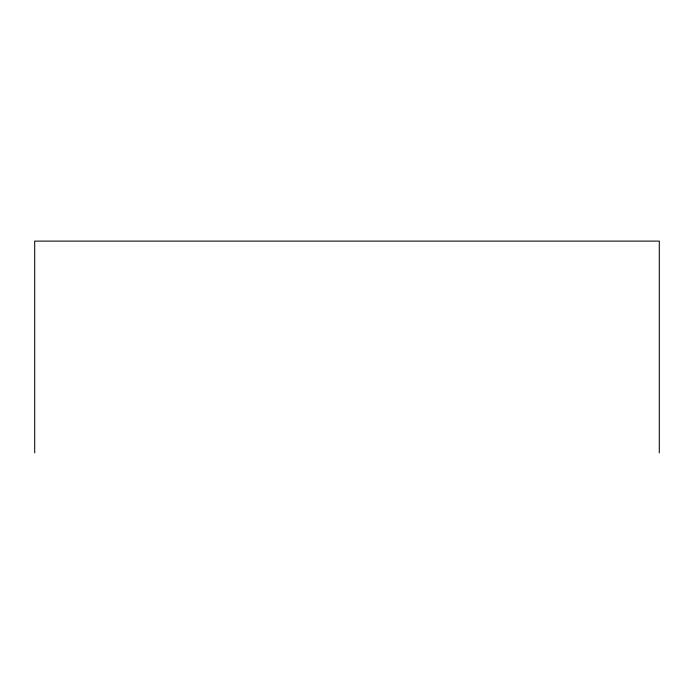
<?xml version="1.0" encoding="UTF-8"?>
<svg xmlns="http://www.w3.org/2000/svg" width="694" height="694" viewBox="0 0 694 694"><rect width="100%" height="100%" fill="white"/><g stroke="black" fill="none" stroke-linecap="round" stroke-linejoin="round"><path stroke-width="1.04" d="M659.3 452.887L659.3 241.113L34.7 241.113L34.7 452.887"/></g></svg>
